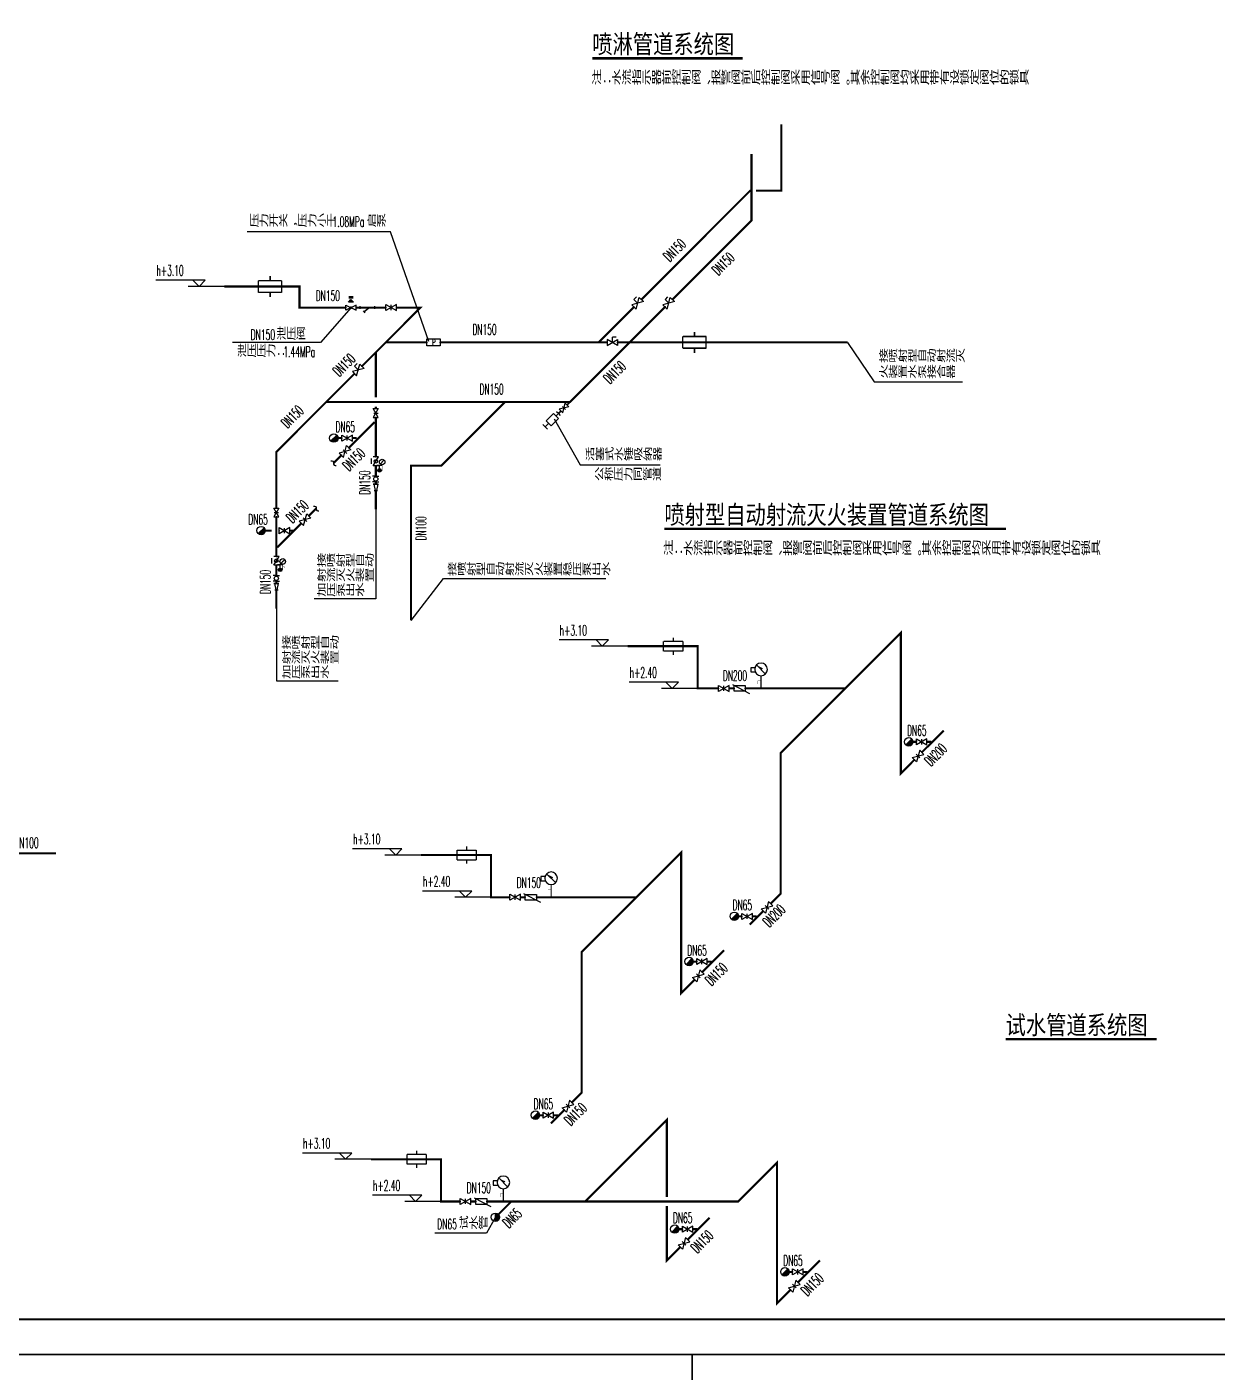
# Model space of a CAD drawing. Extents: x -452079 to 117456, y 3902 to 836955.
# Drawn here: x -295611 to -278683, y 33365 to 52494 of the extents above; entities that cross this region are included whole.
import ezdxf
from ezdxf.enums import TextEntityAlignment as Align

# ---------------------------------------------------------------- set-up
doc = ezdxf.new("R2010")
doc.units = 0
doc.header["$LTSCALE"] = 1000
doc.header["$MEASUREMENT"] = 0
doc.linetypes.add('DASH', pattern=[0.35, 0.25, -0.1])
for name, color, linetype in [('0-cxFrame', 155, 'Continuous'), ('0-辅助线', 1, 'Continuous'), ('0辅助线', 1, 'Continuous'), ('A-AXIS-SYMB', 3, 'Continuous'), ('EVALVE_喷淋', 7, 'Continuous'), ('FM_ZF喷淋', 6, 'Continuous'), ('FM_ZF污水', 2, 'Continuous'), ('FM_ZF消防', 1, 'Continuous'), ('FM_ZF给水', 3, 'Continuous'), ('gps-wang', 90, 'Continuous'), ('S-TEXT_其他文字', 3, 'Continuous'), ('S-VALVE_阀门', 2, 'Continuous'), ('S-其他', 3, 'Continuous'), ('SB_ZF污水', 2, 'Continuous'), ('SB_ZF消火栓', 10, 'Continuous'), ('SB_ZF消防', 1, 'Continuous'), ('TEXT_喷淋', 6, 'Continuous'), ('TEXT_污水', 2, 'Continuous'), ('TEXT_给水', 3, 'Continuous'), ('TWT_LEAD', 3, 'Continuous'), ('TWT_ZFLEAD', 3, 'Continuous'), ('TWT_ZF文字', 3, 'Continuous'), ('WZ_ZF喷淋', 6, 'Continuous'), ('WZ_ZF消防', 10, 'Continuous')]:
    doc.layers.add(name, color=color, linetype=linetype)
for name, color, linetype, lineweight in [('0-cxText', 131, 'Continuous', 25), ('Gps-ZF喷淋中', 6, 'TG_ZP2', 60), ('Gps-ZF污水', 2, 'DASH', 60), ('Gps-ZF消防', 1, 'TG_X', 60), ('Gps-ZF给水', 3, 'TG_J', 60)]:
    doc.layers.add(name, color=color, linetype=linetype, lineweight=lineweight)
doc.styles.add('-宋体', font='', dxfattribs={"width": 0.8})
doc.styles.add('_TCH_DIM', font='SIMPLEX', dxfattribs={"width": 0.75, "bigfont": '@1HZTXT'})
doc.styles.add('_TWT_PIPEDN', font='SIMPLEX', dxfattribs={"width": 0.65, "height": 3.5, "bigfont": 'HZTXT'})
doc.styles.add('cx_tuming', font='')
doc.styles.add('cx_tuqian1', font='')
doc.styles.add('TG_LINETYPE', font='SIMPLEX', dxfattribs={"width": 0.8, "height": 3.5, "bigfont": 'HZTXT'})
doc.styles.add('黑体', font='', dxfattribs={"height": 12})
doc.styles.get('-宋体').set_extended_font_data('SimSun')
doc.styles.get('cx_tuming').set_extended_font_data('SimHei')
doc.styles.get('cx_tuqian1').set_extended_font_data('SimSun')
doc.styles.get('黑体').set_extended_font_data('SimHei')
doc.linetypes.add('TG_J', pattern='A,2,-0.3,["J",TG_LINETYPE,S=0.1,R=0,X=-0.23,Y=-0.15],0', length=2.3)
doc.linetypes.add('TG_X', pattern='A,5,-0.3,["X",TG_LINETYPE,S=0.1,R=0,X=-0.23,Y=-0.15],0', length=5.3)
doc.linetypes.add('TG_ZP2', pattern='A,4,-0.6,["ZP2",TG_LINETYPE,S=0.1,R=0,X=-0.52,Y=-0.15],0', length=4.6)

# ---------------------------------------------------------------- blocks, each defined once
blk = doc.blocks.new('TK22.A0 L(Dragon)')
at = {"layer": '0-cxFrame', "color": 7, "const_width": 0.5}
blk.add_lwpolyline([(0, 0), (-1189, 0), (-1189, 841), (0, 841)], close=True, dxfattribs=at)
at = {"layer": '0-cxFrame', "const_width": 0.5}
blk.add_lwpolyline([(-80, 10), (-1169, 10), (-1169, 831), (-80, 831)], close=True, dxfattribs=at)
at = {"style": '黑体', "flags": 4}
blk.add_attdef('图幅', text='', height=3.3, dxfattribs=at).set_placement((-40, 3), align=Align.RIGHT)
at = {"layer": '0-cxText', "flags": 4}
for tag, height, style, p in [('建设单位', 3.5, 'cx_tuming', (-45, 240)), ('项目名称', 3.5, 'cx_tuming', (-45, 210)), ('子项名称', 3.5, 'cx_tuming', (-45, 180)), ('工程编号', 3.3, 'cx_tuqian1', (-35, 165)), ('图名1', 3.5, 'cx_tuming', (-45, 87)), ('图名2', 3.5, 'cx_tuming', (-45, 79)), ('图名3', 3.5, 'cx_tuming', (-45, 71)), ('出图日期', 3.3, 'cx_tuqian1', (-39, 60)), ('专业', 3.3, 'cx_tuqian1', (-55, 52)), ('图号', 3.3, 'cx_tuqian1', (-55, 44)), ('版次', 3.3, 'cx_tuqian1', (-20, 44))]:
    blk.add_attdef(tag, text='', height=height, dxfattribs=dict(at, style=style)).set_placement(p, align=Align.MIDDLE)
blk = doc.blocks.new('$VALVE$00000501')
for p, q in [((-175, 32), (-175, -32)), ((175, 32), (175, -32)), ((96, -77), (50, -123))]:
    blk.add_line(p, q)
at = {"const_width": 35}
for points in [[(-175, 0), (175, 0)], [(-52, 0), (73, -100)]]:
    blk.add_lwpolyline(points, dxfattribs=at)
for p in [(-175, -2), (175, -2)]:
    blk.add_point(p)
blk = doc.blocks.new('$VALVE$00000296')
for points in [[(-125, 72), (-125, -72), (125, 72), (125, -72), (-125, 72)], [(0, 60), (0, -64)]]:
    blk.add_lwpolyline(points)
for p in [(-125, 0), (125, 0)]:
    blk.add_point(p)
blk = doc.blocks.new('$VALVE$00000553')
for p, q in [((-138, -69), (-138, 69)), ((-138, 0), (138, 0)), ((0, -6), (0, 6)), ((138, -69), (138, 69))]:
    blk.add_line(p, q)
at = {"const_width": 18.4}
for points in [[(-138, 69), (-138, 69), (0, 69)], [(0, 124), (0, 69), (0, 69)], [(138, 69), (138, 69), (0, 69)], [(0, -69), (-138, -69), (-138, -69)], [(0, -69), (138, -69), (138, -69)], [(0, -69), (0, -124), (0, -124)]]:
    blk.add_lwpolyline(points, dxfattribs=at)
blk = doc.blocks.new('$VALVE$00000333')
for p, q in [((125, 62.5), (-125, -62.5)), ((-125, 62.5), (125, -62.5)), ((-125, -62.5), (-125, 62.5)), ((125, -62.5), (125, 62.5))]:
    blk.add_line(p, q)
at = {"const_width": 31.25}
blk.add_lwpolyline([(-15.625, 0, 1), (15.625, 0, 1)], format="xyb", close=True, dxfattribs=at)
for p in [(-125, 0), (125, 0)]:
    blk.add_point(p)
blk = doc.blocks.new('$VALVE$00000752')
for p, q in [((-112.5, 75), (112.5, 75)), ((112.5, 75), (112.5, -75)), ((112.5, -75), (-112.5, -75))]:
    blk.add_line(p, q)
blk.add_lwpolyline([(-112.5, -75), (112.5, 0), (-112.5, 75)], close=True)
for p in [(-112.5, 0), (112.5, 0)]:
    blk.add_point(p)
blk.add_solid([(-112.5, 75), (112.5, 0), (-112.5, -75)])
blk = doc.blocks.new('A$C2BCC59BC')
at = {"layer": 'Gps-ZF给水', "linetype": 'TG_J'}
for points in [[(1537, 673), (1552, 673), (1552, 688)], [(1537, 673), (1537, 688), (1552, 688)], [(5975, 639), (5975, 654), (5969, 654)], [(1537, 73), (1537, 58), (1522, 58)], [(1537, 73), (1522, 73), (1522, 58)], [(5410, 73), (5410, 58), (5416, 58)]]:
    blk.add_hatch(color=256, dxfattribs=at).paths.add_polyline_path(points)
at = {"layer": 'Gps-ZF给水'}
for points in [[(5975, 639), (5965, 649), (5969, 654)], [(5410, 73), (5420, 62), (5416, 58)]]:
    blk.add_hatch(color=256, dxfattribs=at).paths.add_polyline_path(points)
at = {"layer": 'gps-wang'}
for p, q in [((307, 772, -57166), (0, 772, -57166)), ((269, 734, -57166), (38, 734, -57166)), ((231, 695, -57166), (77, 695, -57166)), ((192, 657, -57166), (115, 657, -57166))]:
    blk.add_line(p, q, dxfattribs=at)
blk.add_circle((129, 833, -57166), 61, dxfattribs=at)
at = {"layer": 'Gps-ZF消防', "color": 3, "linetype": 'Continuous'}
blk.add_line((406, 1108), (129, 833, -57166), dxfattribs=at)
at = {"layer": 'Gps-ZF消防', "color": 3}
for q in [(406, 1108), (1023, 673)]:
    blk.add_line((1268, 1108), q, dxfattribs=at)
at = {"layer": 'Gps-ZF给水', "linetype": 'TG_J', "ltscale": 0.4, "const_width": 30}
for points in [[(380, 673), (948, 673)], [(1098, 673), (1537, 673)], [(1537, 73), (1537, 673)], [(5975, 639), (8898, 639)], [(9048, 639), (9131, 639)], [(9266, 639), (9333, 639)], [(9483, 639), (10347, 639)], [(1537, 73), (2441, 73)], [(2591, 73), (5410, 73)]]:
    blk.add_lwpolyline(points, dxfattribs=at)
at = {"layer": 'Gps-ZF给水', "const_width": 30}
blk.add_lwpolyline([(5410, 73), (5975, 639)], dxfattribs=at)
at = {"layer": 'S-其他'}
for p, q in [((1462, 673), (1977, 673)), ((1823, 673), (1733, 762)), ((1733, 762), (2436, 762)), ((1823, 673), (1912, 762)), ((1265, 162), (562, 162)), ((1537, 73), (1021, 73)), ((1176, 73), (1086, 162)), ((1176, 73), (1265, 162))]:
    blk.add_line(p, q, dxfattribs=at)
at = {"layer": 'FM_ZF给水'}
blk.add_blockref('$VALVE$00000553', (905, 1108), dxfattribs=at)
at = {"layer": 'FM_ZF给水', "xscale": -1, "rotation": 180}
blk.add_blockref('$VALVE$00000553', (731, 673), dxfattribs=at)
at = {"layer": 'FM_ZF给水', "yscale": -1, "rotation": 180}
blk.add_blockref('$VALVE$00000553', (731, 673), dxfattribs=at)
at = {"layer": 'FM_ZF给水', "rotation": 180}
for name, p, xscale, yscale, zscale in [('$VALVE$00000553', (8172, 639), -1.2, -1.2, 1.2), ('$VALVE$00000333', (1023, 673), -0.6, 0.6, 0.6), ('$VALVE$00000296', (8973, 639), 0.6, -0.6, 0.6), ('$VALVE$00000752', (9198, 639), 0.6, -0.6, 0.6), ('$VALVE$00000296', (9408, 639), 0.6, -0.6, 0.6), ('$VALVE$00000296', (2516, 73), 0.6, -0.6, 0.6)]:
    blk.add_blockref(name, p, dxfattribs=dict(at, xscale=xscale, yscale=yscale, zscale=zscale))
at = {"layer": 'FM_ZF给水', "xscale": -0.6, "yscale": 0.6, "zscale": 0.6}
blk.add_blockref('$VALVE$00000501', (2260, 74), dxfattribs=at)
at = {"layer": 'S-其他', "style": '_TCH_DIM', "width": 0.529412}
for s, p in [('h+3.10', (2035, 826, 57166)), ('h+2.80', (570, 226, 57166))]:
    blk.add_text(s, height=148.8, dxfattribs=at).set_placement(p)
at = {"layer": 'TEXT_给水', "style": '_TWT_PIPEDN', "width": 0.52}
for p in [(7053, 714), (9755, 714), (3013, 148)]:
    blk.add_text('DN100', height=150, dxfattribs=at).set_placement(p)
blk = doc.blocks.new('TK22.A1 L(Dragon)')
at = {"layer": '0-cxFrame', "color": 7, "const_width": 0.5}
blk.add_lwpolyline([(0, 0), (-841, 0), (-841, 594), (0, 594)], close=True, dxfattribs=at)
at = {"style": '黑体', "flags": 4}
blk.add_attdef('图幅', text='', height=3.3, dxfattribs=at).set_placement((-40, 3), align=Align.RIGHT)
at = {"layer": '0-cxText', "flags": 4}
for tag, height, style, p in [('建设单位', 3.5, 'cx_tuming', (-45, 240)), ('项目名称', 3.5, 'cx_tuming', (-45, 210)), ('子项名称', 3.5, 'cx_tuming', (-45, 180)), ('工程编号', 3.3, 'cx_tuqian1', (-35, 165)), ('图名1', 3.5, 'cx_tuming', (-45, 87)), ('图名2', 3.5, 'cx_tuming', (-45, 79)), ('图名3', 3.5, 'cx_tuming', (-45, 71)), ('出图日期', 3.3, 'cx_tuqian1', (-39, 60)), ('专业', 3.3, 'cx_tuqian1', (-55, 52)), ('图号', 3.3, 'cx_tuqian1', (-55, 44)), ('版次', 3.3, 'cx_tuqian1', (-20, 44))]:
    blk.add_attdef(tag, text='', height=height, dxfattribs=dict(at, style=style)).set_placement(p, align=Align.MIDDLE)
blk = doc.blocks.new('$VALVE$00000597')
blk.add_line((-93, 357), (93, 543))
blk.add_lwpolyline([(93, 543, 0, 50, 0), (-31, 456, 50, 50, 0)], format="xyseb")
for points, const_width in [([(0, 300), (0, 0)], 30), ([(0, 182), (75, 182), (75, 107)], 7.5)]:
    blk.add_lwpolyline(points, dxfattribs=dict(const_width=const_width))
blk.add_circle((0, 450), 150)
blk = doc.blocks.new('A$C04A244AB_M')
at = {"layer": 'SB_ZF消防', "color": 6, "linetype": 'ByBlock'}
for p, q in [((-316, 172), (0, 172)), ((-316, 7), (-316, 172)), ((0, 7), (-316, 7)), ((0, 172), (0, 7))]:
    blk.add_line(p, q, dxfattribs=at)
for p in [(-316, 89), (0, 89)]:
    blk.add_point(p, dxfattribs=at)
at = {"layer": 'SB_ZF消防', "color": 6, "linetype": 'ByBlock', "style": '_TWT_PIPEDN', "width": 0.52}
blk.add_text('P', height=150, dxfattribs=at).set_placement((-190, 14))
blk = doc.blocks.new('scxnq_M')
for p, q in [((-1946430, 699899), (-1946430, 700045)), ((-1946331, 700045), (-1946430, 700045)), ((-1946380, 700094), (-1946418, 700094)), ((-1946380, 700094), (-1946343, 700094)), ((-1946380, 700045), (-1946380, 700094)), ((-1946331, 699899), (-1946331, 700045)), ((-1946331, 699899), (-1946430, 699899)), ((-1946331, 699827), (-1946430, 699827)), ((-1946380, 699899), (-1946380, 699827))]:
    blk.add_line(p, q)
at = {"layer": 'Gps-ZF消防', "linetype": 'TG_X', "const_width": 22.5}
for points in [[(-1946380, 700268), (-1946380, 700325)], [(-1946380, 700094), (-1946380, 700143)]]:
    blk.add_lwpolyline(points, dxfattribs=at)
at = {"layer": 'S-VALVE_阀门', "xscale": 0.5, "yscale": 0.5, "zscale": 0.5, "rotation": 90}
blk.add_blockref('$VALVE$00000296', (-1946380, 700206), dxfattribs=at)
blk = doc.blocks.new('$VALVE$00000593')
blk.add_line((-93, 357), (93, 543))
blk.add_lwpolyline([(93, 543, 0, 50, 0), (-31, 456, 50, 50, 0)], format="xyseb")
blk.add_lwpolyline([(145, 489), (245, 489), (245, 389), (137, 389)])
for points, const_width in [([(0, 300), (0, 0)], 30), ([(0, 182), (75, 182), (75, 107)], 7.5)]:
    blk.add_lwpolyline(points, dxfattribs=dict(const_width=const_width))
blk.add_circle((0, 450), 150)
blk = doc.blocks.new('A$C7B1A1E01')
at = {"layer": 'SB_ZF消火栓'}
h = blk.add_hatch(color=256, dxfattribs=at)
h.dxf.hatch_style = 1
h.paths.add_polyline_path([(18, 102, 0.198912), (0, 60, 0.668179), (102, 18)])
blk.add_lwpolyline([(18, 102), (102, 18)], dxfattribs=at)
blk.add_circle((60, 60), 60, dxfattribs=at)
blk = doc.blocks.new('$VALVE$00000609')
for p, q in [((-344, -179), (459, 239)), ((263, 138), (-264, 138)), ((-264, 138), (-264, -137)), ((263, -137), (263, 138)), ((-264, -137), (263, -137))]:
    blk.add_line(p, q)
blk.add_lwpolyline([(459, 239, 0, 20, 0), (305, 171, 50, 50, 0)], format="xyseb")
for p in [(-264, 0), (263, 0)]:
    blk.add_point(p)
blk = doc.blocks.new('A$C75DA1615')
at = {"layer": 'Gps-ZF污水'}
for points in [[(8510, 9574), (8499, 9585), (8525, 9611)], [(8510, 9574), (8525, 9574), (8525, 9611)], [(5619, 9382), (5619, 9397), (5634, 9397)], [(5619, 9382), (5634, 9382), (5634, 9397)], [(5619, 8782), (5604, 8782), (5604, 8767)], [(5619, 8782), (5619, 8767), (5604, 8767)], [(6799, 7863), (6788, 7874), (6784, 7869)], [(6799, 7863), (6784, 7863), (6784, 7869)], [(8510, 7574), (8495, 7574), (8495, 7538)], [(8510, 7574), (8521, 7564), (8495, 7538)], [(2680, 6412), (2680, 6427), (2695, 6427)], [(2680, 6412), (2695, 6412), (2695, 6427)], [(5385, 6449), (5374, 6460), (5400, 6485)], [(5385, 6449), (5400, 6449), (5400, 6485)], [(2680, 5812), (2680, 5797), (2665, 5797)], [(2680, 5812), (2665, 5812), (2665, 5797)], [(6799, 5863), (6814, 5863), (6814, 5857)], [(6799, 5863), (6809, 5853), (6814, 5857)], [(3970, 5035), (3960, 5045), (3955, 5041)], [(3970, 5035), (3955, 5035), (3955, 5041)], [(5385, 4449), (5370, 4449), (5370, 4413)], [(5385, 4449), (5395, 4438), (5370, 4413)], [(3970, 3035), (3985, 3035), (3985, 3028)], [(3970, 3035), (3981, 3024), (3985, 3028)], [(5181, 2645), (5170, 2655), (5196, 2681)], [(5181, 2645), (5196, 2645), (5196, 2681)], [(1969, 2086), (1969, 2101), (1984, 2101)], [(1969, 2086), (1984, 2086), (1984, 2101)], [(6748, 2036), (6738, 2047), (6763, 2072)], [(6748, 2036), (6763, 2036), (6763, 2072)], [(1969, 1486), (1969, 1471), (1954, 1471)], [(1969, 1486), (1954, 1486), (1954, 1471)], [(6198, 1486), (6198, 1471), (6204, 1471)], [(6198, 1486), (6209, 1475), (6204, 1471)], [(5181, 645), (5166, 645), (5166, 608)], [(5181, 645), (5191, 634), (5166, 608)], [(6748, 36), (6733, 36), (6733, 0)], [(6748, 36), (6759, 26), (6733, 0)]]:
    blk.add_hatch(color=256, dxfattribs=at).paths.add_polyline_path(points)
at = {"layer": 'Gps-ZF污水', "const_width": 30}
for points in [[(7717, 8782), (8510, 9574)], [(8510, 7574), (8510, 9574)], [(4624, 9382), (5619, 9382)], [(5619, 8782), (5619, 9382)], [(5619, 8782), (5918, 8782)], [(6068, 8782), (6138, 8782)], [(6296, 8782), (7717, 8782)], [(6799, 7863), (7717, 8782)], [(8808, 7873), (9120, 8184)], [(6799, 5863), (6799, 7863)], [(8510, 7574), (8702, 7767)], [(1686, 6412), (2680, 6412)], [(2680, 5812), (2680, 6412)], [(4747, 5812), (5385, 6449)], [(5385, 4449), (5385, 6449)], [(2680, 5812), (2948, 5812)], [(3098, 5812), (3168, 5812)], [(3326, 5812), (4747, 5812)], [(3970, 5035), (4747, 5812)], [(6658, 5722), (6799, 5863)], [(6360, 5424), (6552, 5616)], [(3970, 3035), (3970, 5035)], [(5683, 4747), (5994, 5059)], [(5385, 4449), (5577, 4641)], [(3829, 2894), (3970, 3035)], [(3531, 2596), (3723, 2788)], [(5181, 2645), (4022, 1486)], [(5181, 1551), (5181, 2645)], [(974, 2086), (1969, 2086)], [(1969, 1486), (1969, 2086)], [(6748, 2036), (6198, 1486)], [(6748, 36), (6748, 2036)], [(1969, 1486), (2243, 1486)], [(2393, 1486), (2463, 1486)], [(2621, 1486), (4022, 1486)], [(4022, 1486), (6198, 1486)], [(5181, 645), (5181, 1421)], [(5479, 943), (5791, 1254)], [(5181, 645), (5373, 837)], [(7047, 334), (7358, 646)], [(6748, 36), (6941, 228)]]:
    blk.add_lwpolyline(points, dxfattribs=at)
at = {"layer": 'Gps-ZF消防', "linetype": 'TG_X', "ltscale": 0.5, "const_width": 30}
for points in [[(8681, 8022), (8731, 8022)], [(8881, 8022), (8942, 8022)], [(6199, 5540), (6249, 5540)], [(6399, 5540), (6460, 5540)], [(5556, 4897), (5606, 4897)], [(5756, 4897), (5817, 4897)], [(3371, 2712), (3421, 2712)], [(3571, 2712), (3632, 2712)], [(2785, 1301), (2970, 1486)], [(5352, 1092), (5402, 1092)], [(5552, 1092), (5613, 1092)], [(6919, 484), (6970, 484)], [(7120, 484), (7180, 484)]]:
    blk.add_lwpolyline(points, dxfattribs=at)
at = {"layer": 'S-其他'}
for p, q in [((4353, 9471), (3650, 9471)), ((4624, 9382), (4109, 9382)), ((4263, 9382), (4174, 9471)), ((4263, 9382), (4353, 9471)), ((5347, 8871), (4645, 8871)), ((5258, 8782), (5169, 8871)), ((5258, 8782), (5347, 8871)), ((5619, 8782), (5103, 8782)), ((1414, 6501), (711, 6501)), ((1686, 6412), (1170, 6412)), ((1325, 6412), (1235, 6501)), ((1325, 6412), (1414, 6501)), ((2409, 5901), (1706, 5901)), ((2680, 5812), (2165, 5812)), ((2319, 5812), (2230, 5901)), ((2319, 5812), (2409, 5901)), ((703, 2175), (0, 2175)), ((613, 2086), (524, 2175)), ((613, 2086), (703, 2175)), ((974, 2086), (459, 2086)), ((1697, 1575), (995, 1575)), ((1608, 1486), (1519, 1575)), ((1608, 1486), (1697, 1575)), ((1969, 1486), (1453, 1486))]:
    blk.add_line(p, q, dxfattribs=at)
at = {"layer": 'TWT_LEAD'}
for p, q in [((2743, 1261), (2617, 1037)), ((2617, 1037), (1880, 1037))]:
    blk.add_line(p, q, dxfattribs=at)
at = {"layer": '0辅助线'}
for p, rotation in [((8682, 7963), 90), ((6201, 5481), 90), ((5557, 4838), 90), ((3372, 2653), 90), ((2828, 1261), 135), ((5353, 1033), 90), ((6921, 425), 90)]:
    blk.add_blockref('A$C7B1A1E01', p, dxfattribs=dict(at, rotation=rotation))
at = {"layer": 'FM_ZF污水'}
for p in [(5274, 9382), (2336, 6412), (1624, 2086)]:
    blk.add_blockref('$VALVE$00000553', p, dxfattribs=at)
for name, p, xscale, yscale, zscale in [('$VALVE$00000593', (6521, 8782), -0.6, 0.6, 0.6), ('$VALVE$00000296', (5993, 8782), 0.6, -0.6, 0.6), ('$VALVE$00000609', (6217, 8782), 0.3, -0.3, 0.3), ('$VALVE$00000593', (3536, 5812), -0.6, 0.6, 0.6), ('$VALVE$00000296', (3023, 5812), 0.6, -0.6, 0.6), ('$VALVE$00000609', (3247, 5812), 0.3, -0.3, 0.3), ('$VALVE$00000593', (2856, 1486), -0.6, 0.6, 0.6), ('$VALVE$00000609', (2542, 1486), 0.3, -0.3, 0.3), ('$VALVE$00000296', (2318, 1486), 0.6, -0.6, 0.6)]:
    blk.add_blockref(name, p, dxfattribs=dict(at, xscale=xscale, yscale=yscale, zscale=zscale))
at = {"layer": 'FM_ZF污水', "xscale": -0.6, "yscale": -0.6, "zscale": 0.6}
for p, rotation in [((8755, 7820), 44.99999999999864), ((6605, 5669), 45.00000000000558), ((5630, 4694), 44.99999999999864), ((3776, 2841), 45.00000000000558), ((5426, 890), 44.99999999999864), ((6994, 281), 44.99999999999864)]:
    blk.add_blockref('$VALVE$00000296', p, dxfattribs=dict(at, rotation=rotation))
at = {"layer": 'FM_ZF消防', "xscale": 0.6, "yscale": 0.6, "zscale": 0.6, "rotation": 180}
for p in [(8806, 8022), (6324, 5540), (5681, 4897), (3496, 2712), (5477, 1092), (7045, 484)]:
    blk.add_blockref('$VALVE$00000296', p, dxfattribs=at)
at = {"layer": 'S-其他', "style": '_TCH_DIM', "width": 0.529412}
for s, p in [('h+3.10', (3657, 9534, 57166)), ('h+2.40', (4652, 8934, 57166)), ('h+3.10', (719, 6565, 57166)), ('h+2.40', (1713, 5965, 57166)), ('h+3.10', (7, 2239, 57166)), ('h+2.40', (1002, 1639, 57166))]:
    blk.add_text(s, height=148.8, dxfattribs=at).set_placement(p)
at = {"layer": 'TEXT_污水', "style": '_TWT_PIPEDN', "width": 0.52}
for s, p in [('DN200', (5978, 8888)), ('DN150', (3046, 5944)), ('DN150', (2335, 1604))]:
    blk.add_text(s, height=150, dxfattribs=at).set_placement(p)
for s, p in [('DN200', (8937, 7665)), ('DN200', (6638, 5376)), ('DN150', (5817, 4545)), ('DN150', (3814, 2553)), ('DN150', (5613, 741)), ('DN150', (7181, 132))]:
    blk.add_text(s, height=150, rotation=45, dxfattribs=at).set_placement(p)
at = {"layer": 'TWT_LEAD', "color": 7, "style": '_TCH_DIM'}
for s, height, width, p in [('DN65', 148.8, 0.529412, (1915, 1090)), ('试水管', 173.6, 0.75, (2226, 1090))]:
    blk.add_text(s, height=height, dxfattribs=dict(at, width=width)).set_placement(p)
at = {"layer": 'WZ_ZF消防', "style": '_TWT_PIPEDN', "width": 0.52}
for p in [(8598, 8108), (6116, 5627), (5472, 4983), (3287, 2798), (5268, 1179), (6836, 570)]:
    blk.add_text('DN65', height=150, dxfattribs=at).set_placement(p)
blk.add_text('DN65', height=150, rotation=45, dxfattribs=at).set_placement((2936, 1098))
blk = doc.blocks.new('$EVALVE$00000030')
for p in [(0, 0), (87, 124)]:
    blk.add_line(p, (0, 124))
blk.add_lwpolyline([(-125, -72), (125, 72), (125, -72), (-125, 72)], close=True)
for p in [(-125, 0), (125, 0)]:
    blk.add_point(p)
blk = doc.blocks.new('$VALVE$00000773')
blk.add_hatch(color=256).paths.add_polyline_path([(61, 131), (2, 194), (-61, 131)])
for p, q in [((-125, -62), (-125, 62)), ((-125, 62), (125, -62)), ((125, 62), (-125, -62)), ((2, 194), (-61, 131)), ((-61, 131), (61, 131)), ((-48, 255), (53, 255)), ((52, 228), (-48, 228)), ((61, 131), (2, 194)), ((125, -62), (125, 62))]:
    blk.add_line(p, q)
at = {"const_width": 31.2}
blk.add_lwpolyline([(-16, 0, 1), (16, 0, 1)], format="xyb", close=True, dxfattribs=at)
blk.add_lwpolyline([(0, 131, 5, 5, 0), (0, 0, 1, 1, 0)], format="xyseb")
at = {"const_width": 5.37}
blk.add_lwpolyline([(2, 194), (2, 290)], dxfattribs=at)
for p in [(-125, 0), (125, 0)]:
    blk.add_point(p)
blk = doc.blocks.new('$VALVE$00000314')
for p, q in [((-125, -75), (-125, 75)), ((-125, 75), (125, -75)), ((-75, 125), (75, 125)), ((125, -75), (125, 75))]:
    blk.add_line(p, q)
blk.add_circle((0, 0), 50)
for p in [(-125, 0), (125, 0)]:
    blk.add_point(p)
blk.add_solid([(0, 125), (0, 150), (75, 125)])
blk = doc.blocks.new('$VALVE$00000447')
for p, q in [((-82, 0), (-82, 90)), ((-82, 0), (-82, -90)), ((82, 0), (82, 90)), ((82, 0), (82, -90))]:
    blk.add_line(p, q)
blk.add_circle((0, 0), 60.1)
for p in [(-82, 0), (82, 0)]:
    blk.add_point(p)
blk = doc.blocks.new('$VALVE$00000486')
for p, q in [((90, 55), (-90, 16)), ((-90, -48), (-90, 48)), ((90, 72), (90, -72)), ((90, 72), (90, -72)), ((90, -72), (90, 72)), ((90, -55), (-90, -16))]:
    blk.add_line(p, q)
for p in [(-90, 0), (90, 0)]:
    blk.add_point(p)
blk = doc.blocks.new('$VALVE$00000497')
for p, q in [((78, 138), (-78, 138)), ((0, 50), (0, 138))]:
    blk.add_line(p, q)
at = {"const_width": 49.6}
blk.add_lwpolyline([(25, 0, 1), (-25, 0, 1)], format="xyb", close=True, dxfattribs=at)
blk.add_circle((0, 0), 50)
blk = doc.blocks.new('$TwtSys$00000132')
at = {"elevation": 0}
blk.add_lwpolyline([(7, -101, -0.575183), (0, 0, 0.604745), (-11, 101, 16.924828)], format="xyb", dxfattribs=at)

msp = doc.modelspace()

# ---------------------------------------------------------------- hatches: boundary and pattern name
at = {"layer": 'Gps-ZF喷淋中', "linetype": 'Continuous'}
for points in [[(-285322.85, 50166.72), (-285333.45, 50177.32), (-285329.06, 50181.72)], [(-285322.85, 50166.72), (-285322.85, 50181.72), (-285329.06, 50181.72)], [(-284880.57, 50166.72), (-284880.57, 50151.72), (-284865.57, 50151.72)], [(-284880.57, 50166.72), (-284865.57, 50166.72), (-284865.57, 50151.72)], [(-285304.84, 49742.45), (-285294.23, 49731.85), (-285289.84, 49736.24)], [(-285304.84, 49742.45), (-285289.84, 49742.45), (-285289.84, 49736.24)], [(-291734.14, 48802.46), (-291734.14, 48817.46), (-291719.14, 48817.46)], [(-291734.14, 48802.46), (-291719.14, 48802.46), (-291719.14, 48817.46)], [(-291734.14, 48502.46), (-291749.14, 48502.46), (-291749.14, 48487.46)], [(-291734.14, 48502.46), (-291734.14, 48487.46), (-291749.14, 48487.46)], [(-290012.33, 48502.46), (-290001.73, 48491.85), (-289976.12, 48517.46)], [(-290012.33, 48502.46), (-290012.33, 48517.46), (-289976.12, 48517.46)], [(-287887.71, 47159.58), (-287877.11, 47148.97), (-287881.5, 47144.58)], [(-287887.71, 47159.58), (-287887.71, 47144.58), (-287881.5, 47144.58)], [(-292062.87, 46451.92), (-292073.48, 46462.53), (-292077.87, 46458.13)], [(-292062.87, 46451.92), (-292077.87, 46451.92), (-292077.87, 46458.13)], [(-290147.73, 46254.06), (-290147.73, 46269.06), (-290162.73, 46269.06)], [(-290147.73, 46254.06), (-290162.73, 46254.06), (-290162.73, 46269.06)], [(-289716.42, 46254.06), (-289705.81, 46243.45), (-289710.2, 46239.06)], [(-289716.42, 46254.06), (-289716.42, 46239.06), (-289710.2, 46239.06)]]:
    msp.add_hatch(color=4, dxfattribs=at).paths.add_polyline_path(points)

# ---------------------------------------------------------------- linework, layer by layer
at = {"layer": 'A-AXIS-SYMB'}
msp.add_lwpolyline([(-328198.56, 33614.62), (-268748.56, 33614.62), (-268748.56, 75664.62), (-328198.56, 75664.62)], close=True, dxfattribs=at)
at = {"layer": 'Gps-ZF喷淋中', "color": 4, "linetype": 'Continuous', "const_width": 30}
for points in [[(-284880.57, 50166.72), (-284880.57, 51109.19)], [(-285304.84, 49742.45), (-285304.84, 50684.92)], [(-286871.34, 48618.22), (-285322.85, 50166.72)], [(-285239.84, 50166.72), (-284880.57, 50166.72)], [(-286429.07, 48618.22), (-285304.84, 49742.45)], [(-292802.22, 48802.46), (-291734.14, 48802.46)], [(-291734.14, 48502.46), (-291734.14, 48802.46)], [(-291734.14, 48502.46), (-291075.71, 48502.46)], [(-290925.71, 48502.46), (-290505.93, 48502.46)], [(-290507.31, 48007.48), (-290012.33, 48502.46)], [(-290355.93, 48502.46), (-290012.33, 48502.46)], [(-287482.08, 48007.48), (-286977.57, 48511.99)], [(-287039.8, 48007.48), (-286535.3, 48511.99)], [(-290648.66, 47866.13), (-290507.31, 48007.48)], [(-290507.31, 48007.48), (-289925.13, 48007.48)], [(-289735.47, 48007.48), (-287482.08, 48007.48)], [(-287887.71, 47159.58), (-287039.8, 48007.48)], [(-287482.08, 48007.48), (-287359.36, 48007.48)], [(-287209.13, 48007.48), (-287039.8, 48007.48)], [(-287039.8, 48007.48), (-283939.21, 48007.48)], [(-290845.28, 47669.51), (-290648.66, 47866.13)], [(-290648.66, 47224.58), (-290648.66, 47866.13)], [(-291355.21, 47159.58), (-290951.5, 47563.29)], [(-292062.87, 46451.92), (-291355.21, 47159.58)], [(-291355.21, 47159.58), (-288810.9, 47159.58)], [(-290648.66, 47065.56), (-290648.66, 47094.58)], [(-289716.42, 46254.06), (-288810.9, 47159.58)], [(-288810.9, 47159.58), (-287887.71, 47159.58)], [(-290648.66, 46379.6), (-290648.66, 46940.56)], [(-292062.87, 45651.35), (-292062.87, 46451.92)], [(-290648.66, 46107.18), (-290648.66, 46254.6)], [(-290147.73, 46254.06), (-289716.42, 46254.06)], [(-290147.73, 44053.91), (-290147.73, 46254.06)], [(-290648.66, 45991.47), (-290648.66, 46025.32)], [(-290648.66, 45633.6), (-290648.66, 45901.18)], [(-292062.87, 44965.39), (-292062.87, 45526.35)], [(-292062.87, 44692.96), (-292062.87, 44840.39)], [(-292062.87, 44577.25), (-292062.87, 44611.11)], [(-292062.87, 44219.39), (-292062.87, 44486.97)]]:
    msp.add_lwpolyline(points, dxfattribs=at)
at = {"layer": 'Gps-ZF污水', "const_width": 30}
for points in [[(-290664.5, 46875.12), (-291031.9, 46508.38)], [(-291138.06, 46402.4), (-291249.8, 46290.87)], [(-291496.32, 45644.97), (-291601.3, 45540.18)], [(-291707.46, 45434.21), (-292050.29, 45091.99)]]:
    msp.add_lwpolyline(points, dxfattribs=at)
at = {"layer": 'Gps-ZF消防', "linetype": 'TG_X', "ltscale": 0.5, "const_width": 30}
for points in [[(-291187.56, 46646.87), (-291129.42, 46646.87)], [(-290979.42, 46646.87), (-290918.44, 46646.87)], [(-292221.64, 45329.99), (-292127.87, 45329.99)], [(-291873.24, 45329.99), (-291812.26, 45329.99)]]:
    msp.add_lwpolyline(points, dxfattribs=at)
at = {"layer": 'S-TEXT_其他文字', "const_width": 13.23, "elevation": 1600.13}
for points in [[(-290557.77, 46187.84), (-290648.66, 46187.84)], [(-291971.99, 44773.63), (-292062.87, 44773.63)]]:
    msp.add_lwpolyline(points, dxfattribs=at)
at = {"layer": 'S-其他'}
for p, q in [((-293073.91, 48891.68), (-293776.54, 48891.68)), ((-292802.22, 48802.46), (-293317.92, 48802.46)), ((-293163.13, 48802.46), (-293252.35, 48891.68)), ((-293163.13, 48802.46), (-293073.91, 48891.68))]:
    msp.add_line(p, q, dxfattribs=at)
at = {"layer": 'S-其他', "color": 20, "const_width": 35}
for points in [[(-287570.47, 52047.95), (-285432.96, 52047.95)], [(-286544.14, 45355.59), (-281684.61, 45355.59)], [(-281691.07, 38098.66), (-279541.75, 38098.66)]]:
    msp.add_lwpolyline(points, dxfattribs=at)
at = {"layer": 'TWT_LEAD'}
for p, q in [((-283939.21, 48007.48), (-283560.71, 47445.92)), ((-283560.71, 47445.92), (-282306.17, 47445.92))]:
    msp.add_line(p, q, dxfattribs=at)
at = {"layer": 'TWT_ZFLEAD'}
for p, q in [((-290438.29, 49579.55), (-292480.45, 49579.55)), ((-289893.84, 48020.94), (-290438.29, 49579.55)), ((-291000.71, 48502.46), (-291434.69, 48007.7)), ((-291434.69, 48007.7), (-292686.28, 48007.7)), ((-288112.21, 46918.5), (-287744.2, 46268.79)), ((-288112.21, 46918.5), (-287744.2, 46268.79)), ((-287744.2, 46268.79), (-286602.58, 46268.79)), ((-290648.66, 45734.72), (-290648.66, 44361.15)), ((-290147.73, 44053.91), (-289683.87, 44650.11)), ((-289683.87, 44650.11), (-287376.5, 44650.11)), ((-292062.87, 44320.51), (-292062.87, 43192.83)), ((-290648.66, 44361.15), (-291527.13, 44361.15)), ((-292062.87, 43192.83), (-291184.39, 43192.83))]:
    msp.add_line(p, q, dxfattribs=at)

# ---------------------------------------------------------------- block references
at = {"layer": '0-cxFrame', "xscale": 50, "yscale": 50, "zscale": 50}
for name, p in [('TK22.A0 L(Dragon)', (-268748.56, 33614.62)), ('TK22.A1 L(Dragon)', (-286148.56, 3914.62))]:
    msp.add_blockref(name, p, dxfattribs=at)
at = {"layer": '0-辅助线'}
for name, p in [('A$C75DA1615', (-291690.46, 34305.21)), ('A$C2BCC59BC', (-305543.55, 40103.19))]:
    msp.add_blockref(name, p, dxfattribs=at)
at = {"layer": '0辅助线', "rotation": 90}
for p in [(-291186.07, 46587.86, 0), (-292220.15, 45270.97, 0)]:
    msp.add_blockref('A$C7B1A1E01', p, dxfattribs=at)
at = {"layer": 'EVALVE_喷淋', "xscale": 0.6, "yscale": 0.6, "zscale": 0.6}
for p, rotation in [((-286924.46, 48565.11), 45.00000000000007), ((-286482.18, 48565.11), 45.00000000000009), ((-290898.39, 47616.4), 45.00000000000133)]:
    msp.add_blockref('$EVALVE$00000030', p, dxfattribs=dict(at, rotation=rotation))
msp.add_blockref('$EVALVE$00000030', (-287284.24, 48007.48), dxfattribs=at)
at = {"layer": 'FM_ZF喷淋'}
for name, p, xscale, yscale, zscale in [('$VALVE$00000553', (-292152.22, 48802.46), 1.2, 1.2, 1.2), ('$VALVE$00000501', (-290772.52, 48502.46), -0.6, 0.6, 0.6), ('$VALVE$00000296', (-290430.93, 48502.46), 0.6, -0.6, 0.6), ('$VALVE$00000553', (-286114.21, 48007.48), 1.2, 1.2, 1.2)]:
    msp.add_blockref(name, p, dxfattribs=dict(at, xscale=xscale, yscale=yscale, zscale=zscale))
at = {"layer": 'FM_ZF喷淋', "rotation": 180}
for name, p, xscale, yscale, zscale in [('$VALVE$00000773', (-291000.71, 48502.46), 0.6, -0.6, 0.6), ('$VALVE$00000497', (-290595.01, 46187.84), -0.5, -0.5, 0.5), ('$VALVE$00000497', (-292009.23, 44773.63), -0.5, -0.5, 0.5)]:
    msp.add_blockref(name, p, dxfattribs=dict(at, xscale=xscale, yscale=yscale, zscale=zscale))
at = {"layer": 'FM_ZF污水', "xscale": -0.6, "yscale": -0.6, "zscale": 0.6, "rotation": 224.9489223553799}
for p in [(-291085.68, 46456.1), (-291654.38, 45487.2)]:
    msp.add_blockref('$VALVE$00000296', p, dxfattribs=at)
at = {"layer": 'FM_ZF消防', "xscale": 0.6, "yscale": 0.6, "zscale": 0.6, "rotation": 180}
for p in [(-291054.42, 46646.87), (-291948.24, 45329.99)]:
    msp.add_blockref('$VALVE$00000296', p, dxfattribs=at)
at = {"layer": 'S-TEXT_其他文字', "xscale": 0.2646000001113862, "yscale": 0.2646000001113862, "zscale": 0.2646000001113862}
for p in [(-290557.77, 46187.84, 1600.13), (-291971.99, 44773.63, 1600.13)]:
    msp.add_blockref('$VALVE$00000597', p, dxfattribs=at)
at = {"layer": 'S-VALVE_阀门', "xscale": 0.5, "zscale": 0.5, "rotation": 90}
for name, p, yscale in [('$VALVE$00000296', (-290648.66, 47003.06), 0.5), ('$VALVE$00000314', (-290648.66, 46317.1), 0.5), ('$VALVE$00000447', (-290648.66, 46066.25), 0.5), ('$VALVE$00000486', (-290648.66, 45946.32), -0.5), ('$VALVE$00000296', (-292062.87, 45588.85), 0.5), ('$VALVE$00000314', (-292062.87, 44902.89), 0.5), ('$VALVE$00000447', (-292062.87, 44652.04), 0.5), ('$VALVE$00000486', (-292062.87, 44532.11), -0.5)]:
    msp.add_blockref(name, p, dxfattribs=dict(at, yscale=yscale))
at = {"layer": 'SB_ZF污水', "xscale": 0.5, "yscale": 0.5, "zscale": 0.5, "rotation": 225}
for p in [(-291249.8, 46290.87), (-291496.32, 45644.97)]:
    msp.add_blockref('$TwtSys$00000132', p, dxfattribs=at)
at = {"layer": 'SB_ZF消防', "color": 6, "linetype": 'ByBlock', "xscale": 0.6, "yscale": 0.6, "zscale": 0.6}
msp.add_blockref('A$C04A244AB_M', (-289735.47, 47953.86), dxfattribs=at)
at = {"layer": 'TWT_ZF文字', "ltscale": 0.5, "rotation": 314.9999999999999}
msp.add_blockref('scxnq_M', (593206.23, -1824344.14), dxfattribs=at)

# ---------------------------------------------------------------- texts
at = {"layer": 'S-其他', "color": 7, "style": '-宋体', "width": 0.8}
for s, p in [('喷淋管道系统图', (-287570.47, 52117.95)), ('喷射型自动射流灭火装置管道系统图', (-286544.14, 45425.59)), ('试水管道系统图', (-281691.07, 38168.66))]:
    msp.add_text(s, height=264.346, dxfattribs=at).set_placement(p)
at = {"layer": 'S-其他', "style": '_TCH_DIM', "width": 0.529412}
msp.add_text('h+3.10', height=148.75, dxfattribs=at).set_placement((-293769.13, 48955.11, 57165.81))
at = {"layer": 'TEXT_喷淋', "style": '_TWT_PIPEDN', "width": 0.52}
for rotation, p in [(45, (-286468.78, 49144.78)), (45, (-285776.6, 48950.85)), (45, (-291168.37, 47513.01)), (45, (-287319.08, 47408.37)), (45, (-291904.68, 46776.69)), (90, (-290731.12, 45842.27)), (90, (-292145.33, 44428.06))]:
    msp.add_text('DN150', height=150, rotation=rotation, dxfattribs=at).set_placement(p)
for p in [(-291502.94, 48597.44), (-289274.28, 48115.76), (-289174.26, 47267.86)]:
    msp.add_text('DN150', height=150, dxfattribs=at).set_placement(p)
at = {"layer": 'TEXT_污水', "style": '_TWT_PIPEDN', "width": 0.52}
for p in [(-291029.63, 46168.12), (-291833.34, 45429.3)]:
    msp.add_text('DN150', height=150, rotation=45, dxfattribs=at).set_placement(p)
at = {"layer": 'TWT_LEAD', "color": 7, "style": '_TCH_DIM', "width": 0.75}
for s, p in [('接喷射型自动射流灭', (-283497.71, 47725.92)), ('火装置水泵接合器', (-283497.71, 47498.42))]:
    msp.add_text(s, height=173.622, dxfattribs=at).set_placement(p)
at = {"layer": 'TWT_ZFLEAD', "color": 7, "style": '_TCH_DIM'}
for s, height, width, p in [('压力开关，压力小于', 173.622, 0.75, (-292445.45, 49649.45)), ('1.08MPa', 148.75, 0.529412, (-291264.2, 49649.45)), ('启泵', 173.622, 0.75, (-290776.7, 49649.45)), ('泄压阀', 173.622, 0.75, (-292057.27, 48042.7)), ('DN150', 148.75, 0.529412, (-292428.52, 48042.7)), ('泄压压力：', 173.622, 0.75, (-292619.24, 47799.08)), ('1.44MPa', 148.75, 0.529412, (-291962.99, 47799.08)), ('活塞式水锤吸纳器', 173.622, 0.75, (-287670.01, 46326.56)), ('公称压力同管道', 173.622, 0.75, (-287539.79, 46042.67)), ('接喷射型自动', 173.622, 0.75, (-291492.13, 44816.15)), ('射流灭火装置', 173.622, 0.75, (-291492.13, 44606.15)), ('接喷射型自动射流灭火装置稳压泵出水', 173.622, 0.75, (-289633.45, 44692.32)), ('加压泵出水', 173.622, 0.75, (-291492.13, 44396.15)), ('接喷射型自动', 173.622, 0.75, (-291990.79, 43647.83)), ('射流灭火装置', 173.622, 0.75, (-291990.79, 43437.83)), ('加压泵出水', 173.622, 0.75, (-291990.79, 43227.83))]:
    msp.add_text(s, height=height, dxfattribs=dict(at, width=width)).set_placement(p)
at = {"layer": 'TWT_ZF文字', "style": '_TCH_DIM', "width": 0.75}
for p in [(-287578.18, 51671.62), (-286559.62, 44979.27)]:
    msp.add_text('注：水流指示器前控制阀、报警阀前后控制阀采用信号阀。其余控制阀均采用带有设锁定阀位的锁具', height=198.4252, dxfattribs=at).set_placement(p)
at = {"layer": 'WZ_ZF喷淋', "style": '_TWT_PIPEDN', "width": 0.52}
msp.add_text('DN100', height=150, rotation=90, dxfattribs=at).set_placement((-289931.35, 45190.5))
at = {"layer": 'WZ_ZF消防', "style": '_TWT_PIPEDN', "width": 0.52}
for p in [(-291222.14, 46733), (-292462.11, 45416.12)]:
    msp.add_text('DN65', height=150, dxfattribs=at).set_placement(p)

doc.saveas('drawing.dxf')
